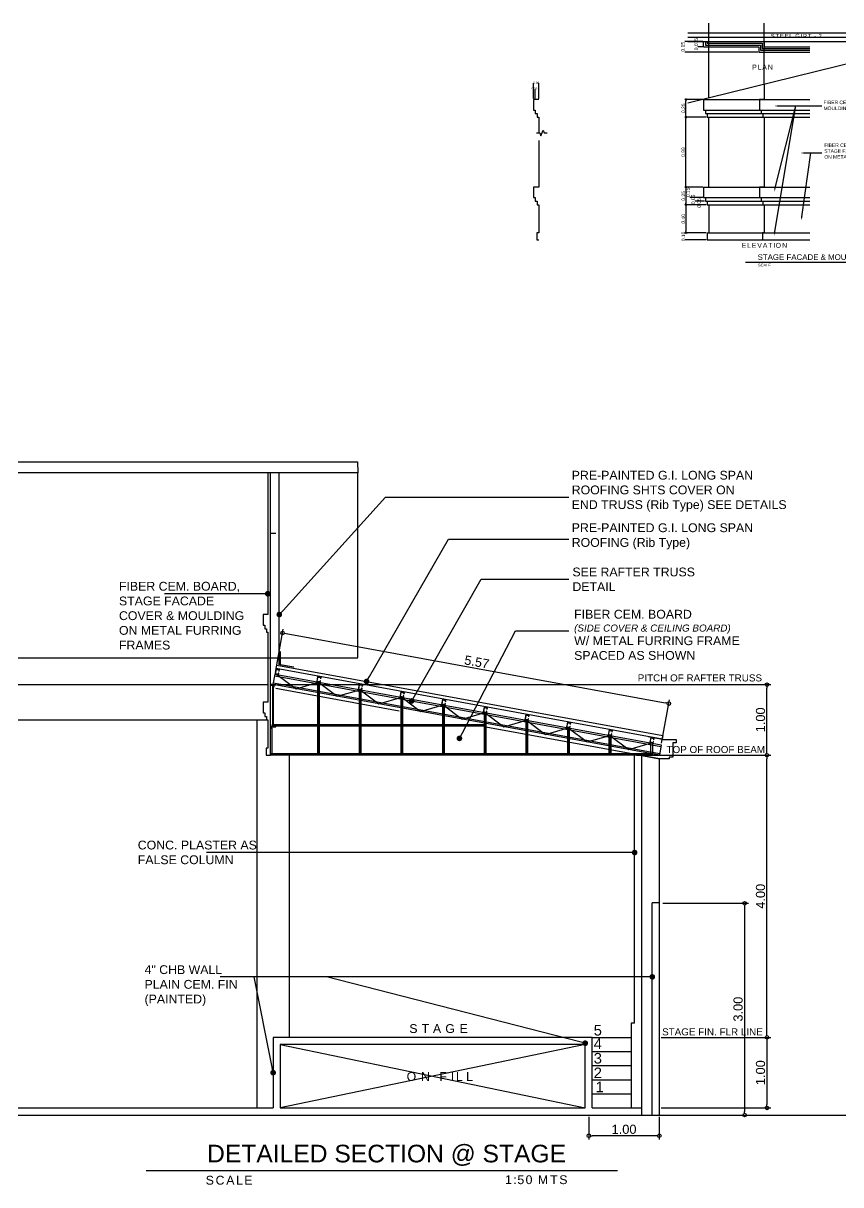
# Model space of a CAD drawing. Header units: inches. Extents: x -1369 to 1198, y -366 to 1398.
# Drawn here: x -4.17 to 7.42, y 53.69 to 70.15 of the extents above; entities that cross this region are included whole.
import ezdxf
from ezdxf import colors
from ezdxf.entities.mleader import LeaderData, LeaderLine
from ezdxf.math import Vec2, Vec3

# ---------------------------------------------------------------- set-up
doc = ezdxf.new("R2010")
doc.units = ezdxf.units.IN
doc.header["$MEASUREMENT"] = 0
doc.linetypes.add('CENTER', pattern=[2, 1.25, -0.25, 0.25, -0.25])
doc.linetypes.add('HIDDEN', pattern=[0.375, 0.25, -0.125])
doc.layers.add('dim', color=8, linetype='Continuous')
doc.styles.get("Standard").update_dxf_attribs({"font": 'arial.ttf'})
doc.dimstyles.new('10', dxfattribs={"dimtxt": 0.03, "dimasz": 0.015, "dimexe": 0.0155, "dimexo": 0.0125, "dimgap": 0.00625, "dimtad": 1, "dimzin": 0, "dimdsep": 46, "dimtxsty": 'Standard', "dimblk": 'DOTBLANK', "dimcen": 0.09, "dimclrd": 256, "dimclre": 256, "dimadec": 0, "dimazin": 0, "dimtfac": 1, "dimtix": 1, "dimtofl": 0, "dimtmove": 0, "dimatfit": 3, "dimfxl": 1, "dimtolj": 1, "dimtzin": 0, "dimlwd": -1, "dimlwe": -1, "dimarcsym": 0})
doc.dimstyles.new('20', dxfattribs={"dimtxt": 0.05, "dimasz": 0.02, "dimexe": 0.013, "dimexo": 0.0125, "dimgap": 0.0125, "dimtad": 1, "dimzin": 0, "dimdsep": 46, "dimtxsty": 'Standard', "dimblk": 'DOTBLANK', "dimcen": 0.09, "dimclrd": 256, "dimclre": 256, "dimadec": 0, "dimazin": 0, "dimtfac": 1, "dimtix": 1, "dimtofl": 0, "dimtmove": 0, "dimatfit": 3, "dimfxl": 1, "dimtolj": 1, "dimtzin": 0, "dimlwd": -1, "dimlwe": -1, "dimarcsym": 0})
doc.dimstyles.new('50', dxfattribs={"dimtxt": 0.13, "dimasz": 0.05, "dimexe": 0.055, "dimexo": 0.025, "dimgap": 0.025, "dimtad": 1, "dimzin": 0, "dimdsep": 46, "dimtxsty": 'Standard', "dimblk": 'DOTBLANK', "dimcen": 0.09, "dimclrd": 256, "dimclre": 256, "dimadec": 0, "dimazin": 0, "dimtfac": 1, "dimtix": 1, "dimtofl": 0, "dimtmove": 0, "dimatfit": 3, "dimfxl": 1, "dimtolj": 1, "dimtzin": 0, "dimarcsym": 0})

# ---------------------------------------------------------------- blocks, each defined once
blk = doc.blocks.new('_DotBlank')
at = {"color": 0, "linetype": 'ByBlock', "lineweight": -2}
blk.add_line((-0.5, 0), (-1, 0), dxfattribs=at)
blk.add_circle((0, 0), 0.5, dxfattribs=at)
blk = doc.blocks.new('*D250')
at = {"layer": 'Defpoints', "color": 0, "transparency": 16777216}
for p in [(-0.59, 60.782), (6.373, 60.782), (4.497, 59.782)]:
    blk.add_point(p, dxfattribs=at)
at = {"layer": 'dim', "lineweight": -2, "transparency": 16777216}
for p, q in [((-0.565, 60.782), (6.428, 60.782)), ((6.373, 59.832), (6.373, 60.732)), ((4.522, 59.782), (6.428, 59.782))]:
    blk.add_line(p, q, dxfattribs=at)
at = {"layer": 'dim', "lineweight": -2, "transparency": 16777216, "xscale": 0.05, "yscale": 0.05, "zscale": 0.05}
for p, rotation in [((6.373, 60.782), 90), ((6.373, 59.782), 270)]:
    blk.add_blockref('_DotBlank', p, dxfattribs=dict(at, rotation=rotation))
at = {"layer": 'dim', "color": 0, "transparency": 16777216, "insert": (6.282, 60.282), "char_height": 0.13, "attachment_point": 5, "rotation": 90}
blk.add_mtext('\\A1;1.00', dxfattribs=at)
blk = doc.blocks.new('*D251')
at = {"layer": 'Defpoints', "color": 0, "transparency": 16777216}
for p in [(4.847, 59.782), (6.373, 59.782), (4.847, 55.782)]:
    blk.add_point(p, dxfattribs=at)
at = {"layer": 'dim', "lineweight": -2, "transparency": 16777216}
for p, q in [((4.872, 59.782), (6.428, 59.782)), ((6.373, 55.832), (6.373, 59.732)), ((4.872, 55.782), (6.428, 55.782))]:
    blk.add_line(p, q, dxfattribs=at)
at = {"layer": 'dim', "lineweight": -2, "transparency": 16777216, "xscale": 0.05, "yscale": 0.05, "zscale": 0.05}
for p, rotation in [((6.373, 59.782), 90), ((6.373, 55.782), 270)]:
    blk.add_blockref('_DotBlank', p, dxfattribs=dict(at, rotation=rotation))
at = {"layer": 'dim', "color": 0, "transparency": 16777216, "insert": (6.282, 57.782), "char_height": 0.13, "attachment_point": 5, "rotation": 90}
blk.add_mtext('\\A1;4.00', dxfattribs=at)
blk = doc.blocks.new('_Dot')
at = {"color": 0, "linetype": 'ByBlock', "lineweight": -2}
blk.add_line((-0.5, 0), (-1, 0), dxfattribs=at)
at = {"color": 0, "linetype": 'ByBlock', "const_width": 0.5}
blk.add_lwpolyline([(-0.25, 0, 1), (0.25, 0, 1)], format="xyb", close=True, dxfattribs=at)
blk = doc.blocks.new('*D252')
at = {"layer": 'Defpoints', "color": 0, "transparency": 16777216}
for p in [(4.847, 55.782), (4.847, 54.782), (6.373, 54.782)]:
    blk.add_point(p, dxfattribs=at)
at = {"layer": 'dim', "lineweight": -2, "transparency": 16777216}
for p, q in [((4.872, 55.782), (6.428, 55.782)), ((6.373, 55.732), (6.373, 54.832)), ((4.872, 54.782), (6.428, 54.782))]:
    blk.add_line(p, q, dxfattribs=at)
at = {"layer": 'dim', "lineweight": -2, "transparency": 16777216, "xscale": 0.05, "yscale": 0.05, "zscale": 0.05}
for p, rotation in [((6.373, 55.782), 90), ((6.373, 54.782), 270)]:
    blk.add_blockref('_DotBlank', p, dxfattribs=dict(at, rotation=rotation))
at = {"layer": 'dim', "color": 0, "transparency": 16777216, "insert": (6.282, 55.282), "char_height": 0.13, "attachment_point": 5, "rotation": 90}
blk.add_mtext('\\A1;1.00', dxfattribs=at)
blk = doc.blocks.new('GS')
at = {"color": 1}
blk.add_line((0.039, 0), (0.039, -0.01), dxfattribs=at)
for points in [[(-0.002, 0), (-0.039, 0), (-0.039, -0.009), (-0.011, -0.009), (-0.011, -0.037), (-0.002, -0.037), (-0.002, 0)], [(0.002, 0), (0.039, 0), (0.039, -0.009), (0.011, -0.009), (0.011, -0.037), (0.002, -0.037), (0.002, 0)], [(-0.002, -0.6), (-0.039, -0.6), (-0.039, -0.591), (-0.011, -0.591), (-0.011, -0.563), (-0.002, -0.563), (-0.002, -0.6)], [(0.002, -0.6), (0.039, -0.6), (0.039, -0.591), (0.011, -0.591), (0.011, -0.563), (0.002, -0.563), (0.002, -0.6)]]:
    blk.add_lwpolyline(points, dxfattribs=at)
at = {"color": 3}
blk.add_lwpolyline([(0.002, 0), (0.002, -0.6), (-0.002, -0.6), (-0.002, 0), (0.002, 0)], dxfattribs=at)
blk = doc.blocks.new('*D255')
at = {"layer": 'Defpoints', "color": 0, "transparency": 16777216}
for p in [(-0.59, 60.782), (6.373, 60.782), (4.497, 59.782)]:
    blk.add_point(p, dxfattribs=at)
at = {"layer": 'dim', "lineweight": -2, "transparency": 16777216}
for p, q in [((-0.565, 60.782), (6.428, 60.782)), ((6.373, 59.832), (6.373, 60.732)), ((4.522, 59.782), (6.428, 59.782))]:
    blk.add_line(p, q, dxfattribs=at)
at = {"layer": 'dim', "lineweight": -2, "transparency": 16777216, "xscale": 0.05, "yscale": 0.05, "zscale": 0.05}
for p, rotation in [((6.373, 60.782), 90), ((6.373, 59.782), 270)]:
    blk.add_blockref('_DotBlank', p, dxfattribs=dict(at, rotation=rotation))
at = {"layer": 'dim', "color": 0, "transparency": 16777216, "insert": (6.282, 60.282), "char_height": 0.13, "attachment_point": 5, "rotation": 90}
blk.add_mtext('\\A1;1.00', dxfattribs=at)
blk = doc.blocks.new('*D262')
at = {"layer": 'Defpoints', "color": 0, "transparency": 16777216}
for p in [(4.872, 57.682), (4.872, 54.682), (6.056, 54.682)]:
    blk.add_point(p, dxfattribs=at)
at = {"layer": 'dim', "lineweight": -2, "transparency": 16777216}
for p, q in [((4.897, 57.682), (6.111, 57.682)), ((6.056, 57.632), (6.056, 54.732)), ((4.897, 54.682), (6.111, 54.682))]:
    blk.add_line(p, q, dxfattribs=at)
at = {"layer": 'dim', "lineweight": -2, "transparency": 16777216, "xscale": 0.05, "yscale": 0.05, "zscale": 0.05}
for p, rotation in [((6.056, 57.682), 90), ((6.056, 54.682), 270)]:
    blk.add_blockref('_DotBlank', p, dxfattribs=dict(at, rotation=rotation))
at = {"layer": 'dim', "color": 0, "transparency": 16777216, "insert": (5.964, 56.182), "char_height": 0.13, "attachment_point": 5, "rotation": 90}
blk.add_mtext('\\A1;3.00', dxfattribs=at)
blk = doc.blocks.new('*D264')
at = {"layer": 'Defpoints', "color": 0, "transparency": 16777216}
for p in [(5.525, 67.183), (5.225, 67.083), (5.525, 67.083)]:
    blk.add_point(p, dxfattribs=at)
at = {"layer": 'dim', "transparency": 16777216}
for p, q in [((5.513, 67.183), (5.212, 67.183)), ((5.513, 67.083), (5.212, 67.083))]:
    blk.add_line(p, q, dxfattribs=at)
at = {"layer": 'dim', "color": 0, "transparency": 16777216, "insert": (5.187, 67.133), "char_height": 0.05, "attachment_point": 5, "rotation": 90}
blk.add_mtext('\\A1;0.10', dxfattribs=at)
blk = doc.blocks.new('*D265')
at = {"layer": 'Defpoints', "color": 0, "transparency": 16777216}
for p in [(5.475, 67.833), (5.225, 67.583), (5.525, 67.583)]:
    blk.add_point(p, dxfattribs=at)
at = {"layer": 'dim', "transparency": 16777216}
for p, q in [((5.463, 67.833), (5.212, 67.833)), ((5.225, 67.813), (5.225, 67.603)), ((5.513, 67.583), (5.212, 67.583))]:
    blk.add_line(p, q, dxfattribs=at)
at = {"layer": 'dim', "transparency": 16777216, "xscale": 0.02, "yscale": 0.02, "zscale": 0.02}
for p, rotation in [((5.225, 67.833), 90), ((5.225, 67.583), 270)]:
    blk.add_blockref('_DotBlank', p, dxfattribs=dict(at, rotation=rotation))
at = {"layer": 'dim', "color": 0, "transparency": 16777216, "insert": (5.187, 67.708), "char_height": 0.05, "attachment_point": 5, "rotation": 90}
blk.add_mtext('\\A1;0.25', dxfattribs=at)
blk = doc.blocks.new('*D266')
at = {"layer": 'Defpoints', "color": 0, "transparency": 16777216}
for p in [(5.525, 67.583), (5.225, 67.183), (5.525, 67.183)]:
    blk.add_point(p, dxfattribs=at)
at = {"layer": 'dim', "transparency": 16777216}
for p, q in [((5.513, 67.583), (5.212, 67.583)), ((5.225, 67.563), (5.225, 67.203)), ((5.513, 67.183), (5.212, 67.183))]:
    blk.add_line(p, q, dxfattribs=at)
at = {"layer": 'dim', "transparency": 16777216, "xscale": 0.02, "yscale": 0.02, "zscale": 0.02}
for p, rotation in [((5.225, 67.583), 90), ((5.225, 67.183), 270)]:
    blk.add_blockref('_DotBlank', p, dxfattribs=dict(at, rotation=rotation))
at = {"layer": 'dim', "color": 0, "transparency": 16777216, "insert": (5.187, 67.383), "char_height": 0.05, "attachment_point": 5, "rotation": 90}
blk.add_mtext('\\A1;0.40', dxfattribs=at)
blk = doc.blocks.new('*D267')
at = {"layer": 'Defpoints', "color": 0, "transparency": 16777216}
for p in [(5.225, 68.825), (5.525, 68.825), (5.475, 67.833)]:
    blk.add_point(p, dxfattribs=at)
at = {"layer": 'dim', "transparency": 16777216}
for p, q in [((5.513, 68.825), (5.212, 68.825)), ((5.225, 67.853), (5.225, 68.805)), ((5.463, 67.833), (5.212, 67.833))]:
    blk.add_line(p, q, dxfattribs=at)
at = {"layer": 'dim', "transparency": 16777216, "xscale": 0.02, "yscale": 0.02, "zscale": 0.02}
for p, rotation in [((5.225, 68.825), 90), ((5.225, 67.833), 270)]:
    blk.add_blockref('_DotBlank', p, dxfattribs=dict(at, rotation=rotation))
at = {"layer": 'dim', "color": 0, "transparency": 16777216, "insert": (5.187, 68.329), "char_height": 0.05, "attachment_point": 5, "rotation": 90}
blk.add_mtext('\\A1;0.99', dxfattribs=at)
blk = doc.blocks.new('*D268')
at = {"layer": 'Defpoints', "color": 0, "transparency": 16777216}
for p in [(5.225, 69.075), (5.475, 69.075), (5.513, 68.825)]:
    blk.add_point(p, dxfattribs=at)
at = {"layer": 'dim', "transparency": 16777216}
for p, q in [((5.463, 69.075), (5.212, 69.075)), ((5.225, 68.845), (5.225, 69.055)), ((5.5, 68.825), (5.212, 68.825))]:
    blk.add_line(p, q, dxfattribs=at)
at = {"layer": 'dim', "transparency": 16777216, "xscale": 0.02, "yscale": 0.02, "zscale": 0.02}
for p, rotation in [((5.225, 69.075), 90), ((5.225, 68.825), 270)]:
    blk.add_blockref('_DotBlank', p, dxfattribs=dict(at, rotation=rotation))
at = {"layer": 'dim', "color": 0, "transparency": 16777216, "insert": (5.187, 68.95), "char_height": 0.05, "attachment_point": 5, "rotation": 90}
blk.add_mtext('\\A1;0.25', dxfattribs=at)
blk = doc.blocks.new('*D269')
at = {"layer": 'Defpoints', "color": 0, "transparency": 16777216}
for p in [(5.475, 67.833), (5.293, 67.683), (5.475, 67.683)]:
    blk.add_point(p, dxfattribs=at)
at = {"layer": 'dim', "transparency": 16777216}
for p, q in [((5.463, 67.833), (5.28, 67.833)), ((5.463, 67.683), (5.28, 67.683))]:
    blk.add_line(p, q, dxfattribs=at)
at = {"layer": 'dim', "color": 0, "transparency": 16777216, "insert": (5.255, 67.758), "char_height": 0.05, "attachment_point": 5, "rotation": 90}
blk.add_mtext('\\A1;0.15', dxfattribs=at)
blk = doc.blocks.new('*D270')
at = {"layer": 'Defpoints', "color": 0, "transparency": 16777216}
for p in [(5.475, 67.683), (5.366, 67.633), (5.5, 67.633)]:
    blk.add_point(p, dxfattribs=at)
at = {"layer": 'dim', "transparency": 16777216}
for p, q in [((5.463, 67.683), (5.353, 67.683)), ((5.488, 67.633), (5.353, 67.633))]:
    blk.add_line(p, q, dxfattribs=at)
at = {"layer": 'dim', "color": 0, "transparency": 16777216, "insert": (5.328, 67.658), "char_height": 0.05, "attachment_point": 5, "rotation": 90}
blk.add_mtext('\\A1;0.05', dxfattribs=at)
blk = doc.blocks.new('*D271')
at = {"layer": 'Defpoints', "color": 0, "transparency": 16777216}
for p in [(5.449, 67.583), (5.5, 67.633), (5.5, 67.583)]:
    blk.add_point(p, dxfattribs=at)
at = {"layer": 'dim', "transparency": 16777216}
for p, q in [((5.488, 67.633), (5.436, 67.633)), ((5.488, 67.583), (5.436, 67.583))]:
    blk.add_line(p, q, dxfattribs=at)
at = {"layer": 'dim', "color": 0, "transparency": 16777216, "insert": (5.411, 67.608), "char_height": 0.05, "attachment_point": 5, "rotation": 90}
blk.add_mtext('\\A1;0.05', dxfattribs=at)
blk = doc.blocks.new('*D272')
at = {"layer": 'Defpoints', "color": 0, "transparency": 16777216}
for p in [(3.139, 69.289), (3.064, 69.075), (3.139, 69.075)]:
    blk.add_point(p, dxfattribs=at)
at = {"layer": 'dim', "transparency": 16777216}
for p, q in [((3.064, 69.088), (3.064, 69.304)), ((3.139, 69.088), (3.139, 69.304))]:
    blk.add_line(p, q, dxfattribs=at)
at = {"layer": 'dim', "color": 0, "transparency": 16777216, "insert": (3.102, 69.31), "char_height": 0.03, "attachment_point": 5}
blk.add_mtext('\\A1;0.08', dxfattribs=at)
blk = doc.blocks.new('*D273')
at = {"layer": 'Defpoints', "color": 0, "transparency": 16777216}
for p in [(3.089, 69.21), (3.064, 69.075), (3.089, 69.075)]:
    blk.add_point(p, dxfattribs=at)
at = {"layer": 'dim', "transparency": 16777216}
for p, q in [((3.064, 69.088), (3.064, 69.225)), ((3.089, 69.088), (3.089, 69.225))]:
    blk.add_line(p, q, dxfattribs=at)
at = {"layer": 'dim', "color": 0, "transparency": 16777216, "insert": (3.077, 69.231), "char_height": 0.03, "attachment_point": 5}
blk.add_mtext('\\A1;0.03', dxfattribs=at)
blk = doc.blocks.new('*D406')
at = {"layer": 'Defpoints', "color": 0, "transparency": 16777216}
for p in [(3.847, 54.682), (4.847, 54.682), (3.847, 54.388)]:
    blk.add_point(p, dxfattribs=at)
at = {"layer": 'dim', "lineweight": -2, "transparency": 16777216}
for p, q in [((3.847, 54.657), (3.847, 54.333)), ((4.847, 54.657), (4.847, 54.333)), ((4.797, 54.388), (3.897, 54.388))]:
    blk.add_line(p, q, dxfattribs=at)
at = {"layer": 'dim', "lineweight": -2, "transparency": 16777216, "xscale": 0.05, "yscale": 0.05, "zscale": 0.05, "rotation": 180}
blk.add_blockref('_DotBlank', (3.847, 54.388), dxfattribs=at)
at = {"layer": 'dim', "lineweight": -2, "transparency": 16777216, "xscale": 0.05, "yscale": 0.05, "zscale": 0.05}
blk.add_blockref('_DotBlank', (4.847, 54.388), dxfattribs=at)
at = {"layer": 'dim', "color": 0, "transparency": 16777216, "insert": (4.347, 54.479), "char_height": 0.13, "attachment_point": 5}
blk.add_mtext('\\A1;1.00', dxfattribs=at)
blk = doc.blocks.new('*D422')
at = {"layer": 'Defpoints', "color": 0, "transparency": 16777216}
for p in [(5.475, 69.896), (5.22, 69.746), (6.256, 69.746)]:
    blk.add_point(p, dxfattribs=at)
at = {"layer": 'dim', "transparency": 16777216}
for p, q in [((5.463, 69.896), (5.207, 69.896)), ((6.244, 69.746), (5.207, 69.746))]:
    blk.add_line(p, q, dxfattribs=at)
at = {"layer": 'dim', "color": 0, "transparency": 16777216, "insert": (5.182, 69.821), "char_height": 0.05, "attachment_point": 5, "rotation": 90}
blk.add_mtext('\\A1;0.15', dxfattribs=at)
blk = doc.blocks.new('*D423')
at = {"layer": 'Defpoints', "color": 0, "transparency": 16777216}
for p in [(5.407, 69.821), (5.475, 69.896), (5.475, 69.821)]:
    blk.add_point(p, dxfattribs=at)
at = {"layer": 'dim', "transparency": 16777216}
for p, q in [((5.463, 69.896), (5.394, 69.896)), ((5.463, 69.821), (5.394, 69.821))]:
    blk.add_line(p, q, dxfattribs=at)
at = {"layer": 'dim', "color": 0, "transparency": 16777216, "insert": (5.369, 69.859), "char_height": 0.05, "attachment_point": 5, "rotation": 90}
blk.add_mtext('\\A1;0.075', dxfattribs=at)
blk = doc.blocks.new('*D566')
at = {"layer": 'Defpoints', "color": 0, "transparency": 16777216}
for p in [(-0.601, 60.929), (4.981, 60.513), (4.874, 59.929)]:
    blk.add_point(p, dxfattribs=at)
at = {"layer": 'dim', "lineweight": -2, "transparency": 16777216}
for p, q in [((-0.596, 60.954), (-0.484, 61.567)), ((-0.445, 61.504), (4.932, 60.522)), ((4.879, 59.954), (4.991, 60.567))]:
    blk.add_line(p, q, dxfattribs=at)
at = {"layer": 'dim', "lineweight": -2, "transparency": 16777216, "xscale": 0.05, "yscale": 0.05, "zscale": 0.05}
for p, rotation in [((-0.494, 61.513), 169.6491763435561), ((4.981, 60.513), 349.6491763435561)]:
    blk.add_blockref('_DotBlank', p, dxfattribs=dict(at, rotation=rotation))
at = {"layer": 'dim', "color": 0, "transparency": 16777216, "insert": (2.26, 61.102), "char_height": 0.13, "attachment_point": 5, "rotation": 349.6492}
blk.add_mtext('\\A1;5.57', dxfattribs=at)

msp = doc.modelspace()

# ---------------------------------------------------------------- linework, layer by layer
at = {"color": 1}
for p, q in [((5.5254, 67.633), (5.5254, 67.583)), ((6.0699, 66.7709), (8.494, 66.7709)), ((-31.8275, 61.1635), (0.5724, 61.1635)), ((4.4974, 55.9818), (4.4974, 59.7818))]:
    msp.add_line(p, q, dxfattribs=at)
at = {"color": 8}
for p, q in [((-0.5901, 62.9229), (-0.6651, 62.9229)), ((-30.665, 60.7818), (-0.7037, 60.7818)), ((-30.59, 60.2818), (-0.7193, 60.2818))]:
    msp.add_line(p, q, dxfattribs=at)
for p, q in [((4.5974, 54.6818), (4.5974, 59.776)), ((4.8474, 54.6818), (4.8474, 59.7303)), ((4.7474, 54.6818), (4.7474, 57.6884)), ((3.8974, 54.7818), (3.8974, 55.7818)), ((-43.9035, 54.6818), (8.5593, 54.6818))]:
    msp.add_line(p, q)
at = {"color": 7}
for p, q in [((-5.4525, 54.7818), (-0.6276, 54.7818)), ((3.8974, 54.7818), (4.5974, 54.7818))]:
    msp.add_line(p, q, dxfattribs=at)
at = {"color": 3, "linetype": 'CENTER', "ltscale": 2}
for points in [[(5.5504, 69.0946), (5.5504, 70.1548)], [(6.3313, 69.287), (6.3313, 70.1548)]]:
    msp.add_lwpolyline(points, dxfattribs=at)
at = {"color": 1}
for points in [[(5.2491, 70.0211), (8.5739, 70.0211)], [(5.2491, 69.9586), (8.598, 69.9586)], [(8.5739, 69.8395), (5.2491, 69.0203)], [(6.3313, 69.287), (6.3313, 69.0751), (6.2658, 69.0751), (6.2658, 68.9251), (6.2908, 68.9251), (6.2908, 68.8751), (6.3158, 68.8751), (6.3158, 68.8251), (6.3313, 68.8251), (6.3313, 67.833), (6.2658, 67.833), (6.2658, 67.683), (6.2908, 67.683), (6.2908, 67.633), (6.3158, 67.633), (6.3158, 67.583), (6.3313, 67.583), (6.3313, 67.183), (6.3105, 67.183), (6.3105, 67.083), (6.3397, 67.083)], [(5.4754, 69.0751), (6.9793, 69.0751)], [(5.4754, 69.0751), (5.4754, 68.9251), (5.5004, 68.9251), (5.5004, 68.8751), (5.5254, 68.8751)], [(5.5004, 68.9251), (6.9793, 68.9251)], [(5.5254, 68.8751), (6.9793, 68.8751)], [(5.5254, 68.8751), (5.5254, 68.8251)], [(5.5254, 68.8251), (6.9793, 68.8251)], [(5.5504, 67.833), (5.5504, 68.8195)], [(5.4754, 67.833), (6.9793, 67.833)], [(5.4754, 67.833), (5.4754, 67.683), (5.5004, 67.683), (5.5004, 67.633), (5.5254, 67.633)], [(5.5004, 67.683), (6.9793, 67.683)], [(5.5254, 67.633), (6.9793, 67.633)], [(5.5254, 67.583), (6.9793, 67.583)], [(5.5504, 67.583), (5.5504, 67.183)], [(5.5254, 67.183), (6.9793, 67.183)], [(5.5254, 67.183), (5.5254, 67.083)], [(5.5254, 67.083), (6.9793, 67.083)], [(5.5254, 67.083), (5.5254, 67.083)], [(-0.5901, 61.1635), (0.5724, 61.1635), (0.5724, 63.7818)], [(-0.6231, 60.8064), (4.8519, 59.8064)], [(-0.6052, 60.9048), (4.8699, 59.9048)], [(0.0017, 60.8193), (0.0017, 59.8068)], [(0.0267, 60.8148), (0.0267, 59.8068)], [(0.5919, 60.7122), (0.5919, 59.8068)], [(0.6169, 60.7076), (0.6169, 59.8068)], [(1.1821, 60.6044), (1.1821, 59.8068)], [(1.2071, 60.5998), (1.2071, 59.8068)], [(1.7724, 60.4966), (1.7724, 59.8068)], [(1.7974, 60.492), (1.7974, 59.8068)], [(2.3626, 60.3888), (2.3626, 59.8068)], [(2.3876, 60.3842), (2.3876, 59.8068)], [(2.9528, 60.281), (2.9528, 59.8068)], [(2.9778, 60.2764), (2.9778, 59.8068)], [(-0.6662, 59.8068), (-0.6662, 60.1818)], [(-0.66, 60.1568), (-0.66, 60.1755), (-0.6412, 60.1755), (-0.6412, 60.1818), (-0.6662, 60.1818), (-0.6662, 60.1568), (-0.66, 60.1568)], [(-0.6412, 59.7818), (-0.6412, 60.1818)], [(-0.6168, 60.216), (2.3876, 60.216), (2.3876, 60.191), (-0.2026, 60.191), (-0.2026, 60.191), (-0.6168, 60.191), (-0.6168, 60.216)], [(3.5431, 60.1732), (3.5431, 59.8068)], [(3.5681, 60.1686), (3.5681, 59.8068)], [(4.1333, 60.0653), (4.1333, 59.8068)], [(4.1583, 60.0608), (4.1583, 59.8068)], [(4.7236, 59.9575), (4.7236, 59.8068)], [(4.7486, 59.953), (4.7486, 59.8068)], [(-0.66, 59.8068), (-0.66, 59.788), (-0.6412, 59.788), (-0.6412, 59.7818), (-0.6662, 59.7818), (-0.6662, 59.8068), (-0.66, 59.8068)], [(-0.66, 59.8068), (4.7486, 59.8068), (4.7486, 59.788), (-0.2026, 59.788), (-0.2026, 59.788), (-0.66, 59.788), (-0.66, 59.8068)], [(4.4974, 55.9818), (4.4474, 55.9818), (4.4474, 54.7818)], [(3.8974, 55.7818), (4.4474, 55.7818)], [(3.8974, 55.5818), (4.4474, 55.5818)], [(3.8974, 55.3818), (4.4474, 55.3818)], [(3.8974, 55.1818), (4.4474, 55.1818)], [(3.8974, 54.9818), (4.4474, 54.9818)], [(-2.4261, 53.8961), (4.2529, 53.8961)]]:
    msp.add_lwpolyline(points, dxfattribs=at)
for points in [[(5.2491, 69.8961), (6.3313, 69.8961), (6.3313, 69.8211), (6.9793, 69.8211)], [(5.2491, 69.8961), (8.5739, 69.8961)], [(5.4754, 69.8211), (5.4754, 69.8961)], [(5.4754, 69.8211), (6.2563, 69.8211), (6.2563, 69.7461), (6.9793, 69.7461)], [(3.139, 69.0751), (3.064, 69.0751), (3.064, 68.9251), (3.089, 68.9251), (3.089, 68.8751), (3.114, 68.8751), (3.114, 68.8251), (3.139, 68.8251), (3.139, 68.5993)], [(3.139, 68.4948), (3.139, 67.833), (3.064, 67.833), (3.064, 67.683), (3.089, 67.683), (3.089, 67.633), (3.114, 67.633), (3.114, 67.583), (3.139, 67.583), (3.139, 67.183), (3.1088, 67.183), (3.1088, 67.083), (3.139, 67.083)], [(-31.8275, 63.9373), (0.5702, 63.9373), (0.5724, 63.7818), (-31.8275, 63.7818), (-31.8275, 63.9373)], [(-0.6662, 59.7818), (-0.6662, 63.7818), (-0.7037, 63.7818), (-0.7037, 61.7738), (-0.7693, 61.7738), (-0.7693, 61.6238), (-0.7443, 61.6238), (-0.7443, 61.5738), (-0.7193, 61.5738), (-0.7193, 61.5238), (-0.7037, 61.5238), (-0.7037, 60.5318), (-0.7693, 60.5318), (-0.7693, 60.3818), (-0.7443, 60.3818), (-0.7443, 60.3318), (-0.7193, 60.3318), (-0.7193, 60.2818), (-0.7037, 60.2818), (-0.7037, 59.8818), (-0.7245, 59.8818), (-0.7245, 59.7818), (-0.6662, 59.7818)], [(-0.5401, 61.0642), (-0.5401, 61.0642), (-0.5401, 63.7818)], [(4.8474, 59.7818), (-0.6276, 60.7818), (-0.6007, 60.9294), (4.8744, 59.9294), (4.8474, 59.7818)], [(-0.5761, 60.9249), (-0.3029, 60.7225), (0.0142, 60.8171), (0.2823, 60.6156), (0.6044, 60.7093), (0.8726, 60.5078), (1.1946, 60.6014), (1.4628, 60.4), (1.7849, 60.4936), (2.053, 60.2922), (2.3751, 60.3858), (2.6433, 60.1844), (2.9653, 60.278), (3.2335, 60.0766), (3.5556, 60.1702), (3.8237, 59.9688), (4.1458, 60.0624), (4.414, 59.861), (4.7361, 59.9546)], [(4.4971, 59.7944), (4.8474, 59.7303)], [(4.8474, 57.6884), (4.7474, 57.6884)], [(3.8974, 55.7818), (-0.6276, 55.7818), (-0.6276, 54.7818)], [(-0.5276, 54.7818), (3.797, 54.7818), (3.797, 55.6818), (-0.5276, 55.6818), (-0.5276, 54.7818)]]:
    msp.add_lwpolyline(points)
at = {"color": 8, "linetype": 'HIDDEN', "ltscale": 6}
for points in [[(5.5004, 69.8961), (5.5004, 69.8461), (6.2813, 69.8461), (6.2813, 69.7711), (6.9793, 69.7711)], [(5.5254, 69.8961), (5.5254, 69.8711), (6.3063, 69.8711), (6.3063, 69.7961), (6.9793, 69.7961)]]:
    msp.add_lwpolyline(points, dxfattribs=at)
at = {"color": 1, "linetype": 'Continuous'}
msp.add_lwpolyline([(3.1083, 68.5993), (3.1535, 68.5993), (3.1685, 68.558), (3.1985, 68.6405), (3.2135, 68.5993), (3.2568, 68.5993)], dxfattribs=at)
at = {"color": 4}
for points in [[(-0.534, 61.2505), (-0.5277, 61.2505), (-0.5277, 61.0683), (-0.3356, 61.0332), (-0.3367, 61.0271), (-0.534, 61.0631), (-0.534, 61.2505)], [(4.889, 60.0093), (-0.5861, 61.0093), (-0.5771, 61.0585), (4.898, 60.0585), (4.889, 60.0093)], [(-0.5276, 55.6818), (3.797, 54.7818)], [(3.797, 55.6818), (-0.5276, 54.7818)]]:
    msp.add_lwpolyline(points, dxfattribs=at)
at = {"color": 3}
for points in [[(-0.5425, 60.9696), (-0.538, 60.9942), (-0.5872, 61.0031), (-0.6007, 60.9294), (-0.5515, 60.9204), (-0.547, 60.945), (-0.5531, 60.9461), (-0.5565, 60.9276), (-0.5934, 60.9344), (-0.5822, 60.9959), (-0.5453, 60.9891), (-0.5486, 60.9707)], [(0.0477, 60.8618), (0.0522, 60.8863), (0.003, 60.8953), (-0.0104, 60.8216), (0.0388, 60.8126), (0.0433, 60.8372), (0.0371, 60.8383), (0.0337, 60.8198), (-0.0032, 60.8266), (0.0081, 60.8881), (0.045, 60.8813), (0.0416, 60.8629)], [(0.0142, 60.8171), (0.0142, 59.8068)], [(0.638, 60.7539), (0.6425, 60.7785), (0.5933, 60.7875), (0.5798, 60.7137), (0.629, 60.7048), (0.6335, 60.7294), (0.6273, 60.7305), (0.624, 60.712), (0.5871, 60.7188), (0.5983, 60.7803), (0.6352, 60.7735), (0.6318, 60.7551)], [(0.6044, 60.7093), (0.6044, 59.8068)], [(1.2282, 60.6461), (1.2327, 60.6707), (1.1835, 60.6797), (1.17, 60.6059), (1.2192, 60.597), (1.2237, 60.6216), (1.2176, 60.6227), (1.2142, 60.6042), (1.1773, 60.611), (1.1885, 60.6724), (1.2254, 60.6657), (1.2221, 60.6473)], [(1.1946, 60.6014), (1.1946, 59.8068)], [(1.8185, 60.5383), (1.8229, 60.5629), (1.7738, 60.5719), (1.7603, 60.4981), (1.8095, 60.4892), (1.814, 60.5137), (1.8078, 60.5149), (1.8044, 60.4964), (1.7676, 60.5032), (1.7788, 60.5646), (1.8157, 60.5579), (1.8123, 60.5395)], [(1.7849, 60.4936), (1.7849, 59.8068)], [(2.4087, 60.4305), (2.4132, 60.4551), (2.364, 60.4641), (2.3505, 60.3903), (2.3997, 60.3813), (2.4042, 60.4059), (2.398, 60.4071), (2.3947, 60.3886), (2.3578, 60.3954), (2.369, 60.4568), (2.4059, 60.4501), (2.4025, 60.4317)], [(-0.8526, 54.7818), (-0.8526, 60.2818)], [(2.3751, 60.3858), (2.3751, 59.8068)], [(2.9989, 60.3227), (3.0034, 60.3473), (2.9542, 60.3563), (2.9408, 60.2825), (2.9899, 60.2735), (2.9944, 60.2981), (2.9883, 60.2993), (2.9849, 60.2808), (2.948, 60.2876), (2.9593, 60.349), (2.9961, 60.3423), (2.9928, 60.3239)], [(2.9653, 60.278), (2.9653, 59.8068)], [(3.5892, 60.2149), (3.5936, 60.2395), (3.5445, 60.2485), (3.531, 60.1747), (3.5802, 60.1657), (3.5847, 60.1903), (3.5785, 60.1915), (3.5751, 60.173), (3.5383, 60.1797), (3.5495, 60.2412), (3.5864, 60.2345), (3.583, 60.216)], [(3.5556, 60.1702), (3.5556, 59.8068)], [(4.1794, 60.1071), (4.1839, 60.1317), (4.1347, 60.1407), (4.1212, 60.0669), (4.1704, 60.0579), (4.1749, 60.0825), (4.1688, 60.0836), (4.1654, 60.0652), (4.1285, 60.0719), (4.1397, 60.1334), (4.1766, 60.1267), (4.1732, 60.1082)], [(4.1458, 60.0624), (4.1458, 59.8068)], [(4.7696, 59.9993), (4.7741, 60.0239), (4.7249, 60.0329), (4.7115, 59.9591), (4.7606, 59.9501), (4.7651, 59.9747), (4.759, 59.9758), (4.7556, 59.9574), (4.7187, 59.9641), (4.73, 60.0256), (4.7668, 60.0189), (4.7635, 60.0004)], [(-0.4026, 59.7818), (-0.4026, 55.7818)]]:
    msp.add_lwpolyline(points, dxfattribs=at)
at = {"color": 8, "linetype": 'HIDDEN', "ltscale": 10}
for points in [[(4.8881, 60.0055), (5.0881, 60.0055), (5.0881, 59.9555), (5.0381, 59.9555), (5.0381, 59.7555), (4.9881, 59.7555), (4.9881, 59.7305), (4.8474, 59.7303), (-0.5901, 60.7253)], [(4.8881, 60.0055), (4.6912, 60.0403)]]:
    msp.add_lwpolyline(points, dxfattribs=at)
at = {"color": 4, "lineweight": 13}
msp.add_lwpolyline([(-0.6412, 59.788), (4.7474, 59.788), (4.7474, 59.7818), (-0.6412, 59.7818)], close=True, dxfattribs=at)

# ---------------------------------------------------------------- block references
msp.add_blockref('GS', (-0.6276, 60.7818))

# ---------------------------------------------------------------- texts
at = {"attachment_point": 1}
for s, insert, char_height, width in [('\\pxql;{\\T1.2;\\C7;STEEL GIRT - 2}', (6.4276, 70.0041), 0.06, 1.564973), ('\\pxql;{\\T1.2;\\C7;PLAN}', (6.1634, 69.5672), 0.07, 1.564973), ('\\pxql;{\\C7;FIBER CEM. BOARD  \\PMOULDINGS (PAINTED)}', (7.1751, 69.058), 0.05, 1.564973), ('\\pxql;{\\C7;FIBER CEM. BOARD \\PSTAGE FACADE COVER (PAINTED)\\PON METAL FURRING FRAME}', (7.1861, 68.4519), 0.05, 1.564973), ('\\pxql;{\\T1.2;\\C7;ELEVATION}', (6.0141, 67.0418), 0.07, 1.564973), ('STAGE FACADE & MOULDING DETAILS', (6.24, 66.8805), 0.08, 2.224824), ('PRE-PAINTED G.I. LONG SPAN\\PROOFING SHTS COVER ON \\PEND TRUSS (Rib Type) SEE DETAILS', (3.6052, 63.8116), 0.125, 3.175713), ('PRE-PAINTED G.I. LONG SPAN\\PROOFING (Rib Type)', (3.6052, 63.0676), 0.125, 4.934024), ('SEE RAFTER TRUSS\\PDETAIL', (3.6153, 62.4406), 0.125, 4.934024), ('\\A1;FIBER CEM. BOARD, STAGE FACADE COVER & MOULDING ON METAL FURRING FRAMES ', (-2.8132, 62.238), 0.125, 1.846123), ('FIBER CEM. BOARD \\P{\\fArial|b0|i1|c0|p34;\\H0.8x;(SIDE COVER & CEILING BOARD)\\P}W/ METAL FURRING FRAME\\PSPACED AS SHOWN', (3.6394, 61.8415), 0.125, 4.934024), ('PITCH OF RAFTER TRUSS', (4.5416, 60.9266), 0.1, 5.901458), ('TOP OF ROOF BEAM', (4.9494, 59.9113), 0.1, 2.622131), ('\\A1;CONC. PLASTER AS FALSE COLUMN', (-2.5466, 58.5705), 0.125, 1.846123), ('4" CHB WALL \\PPLAIN CEM. FIN\\P(PAINTED)', (-2.4503, 56.8046), 0.125, 1.846123), ('STAGE FIN. FLR LINE', (4.8861, 55.9104), 0.1, 2.622131), ('{\\T1.2;1:50 MTS}', (2.6599, 53.8276), 0.125, 4.208436), ('{\\T1.2;SCALE}', (-1.5834, 53.8202), 0.125, 2.789052)]:
    msp.add_mtext(s, dxfattribs=dict(at, insert=insert, char_height=char_height, width=width))
at = {"color": 7, "insert": (6.2457, 66.7474), "char_height": 0.04, "width": 0.530119, "attachment_point": 1}
msp.add_mtext('SCALE', dxfattribs=at)
at = {"char_height": 0.125, "attachment_point": 1}
for s, insert in [('\\A1;{\\T1.5;STAGE}', (1.303, 55.9695)), ('\\A1;{\\T1.5;ON FILL}', (1.2647, 55.2901))]:
    msp.add_mtext(s, dxfattribs=dict(at, insert=insert))
at = {"attachment_point": 1}
for s, width, insert, char_height in [('5', 0.159217, (3.917, 55.958), 0.15), ('4', 0.159217, (3.917, 55.7664), 0.15), ('3', 0.159217, (3.917, 55.5616), 0.15), ('2', 0.159217, (3.917, 55.3543), 0.15), ('1', 0.159217, (3.9432, 55.1543), 0.15), ('DETAILED SECTION @ STAGE', 6.588142, (-1.5641, 54.2607), 0.25)]:
    msp.add_mtext_dynamic_manual_height_columns(s, width=width, gutter_width=1, heights=[0], dxfattribs=dict(at, insert=insert, char_height=char_height))

# ---------------------------------------------------------------- dimensions: what is measured, and where the dimension line sits
at = {"layer": 'dim', "color": 0}
for base, p1, p2, dimstyle, picture, middle in [((5.2197, 69.7461), (5.4754, 69.8961), (6.2563, 69.7461), '20', '*D422', (5.1817, 69.8211)), ((5.2251, 69.0751), (5.5129, 68.8251), (5.4754, 69.0751), '20', '*D268', (5.1871, 68.9501)), ((5.2251, 68.8251), (5.4754, 67.833), (5.5254, 68.8251), '20', '*D267', (5.1871, 68.329)), ((5.2251, 67.583), (5.4754, 67.833), (5.5254, 67.583), '20', '*D265', (5.1871, 67.708)), ((5.2929, 67.683), (5.4754, 67.833), (5.4754, 67.683), '20', '*D269', (5.2549, 67.758)), ((5.3661, 67.633), (5.4754, 67.683), (5.5004, 67.633), '20', '*D270', (5.328, 67.658)), ((5.4491, 67.583), (5.5004, 67.633), (5.5004, 67.583), '20', '*D271', (5.4111, 67.608)), ((5.2251, 67.183), (5.5254, 67.583), (5.5254, 67.183), '20', '*D266', (5.1871, 67.383)), ((5.2251, 67.083), (5.5254, 67.183), (5.5254, 67.083), '20', '*D264', (5.1871, 67.133)), ((6.3733, 60.7818), (4.4974, 59.7818), (-0.5901, 60.7818), '50', '*D250', (6.2819, 60.2818)), ((6.3733, 60.7818), (4.4974, 59.7818), (-0.5901, 60.7818), '50', '*D255', (6.2819, 60.2818)), ((6.3733, 59.7818), (4.8474, 55.7818), (4.8474, 59.7818), '50', '*D251', (6.2819, 57.7818)), ((6.0557, 54.6818), (4.8724, 57.6818), (4.8724, 54.6818), '50', '*D262', (5.9643, 56.1818)), ((6.3733, 54.7818), (4.8474, 55.7818), (4.8474, 54.7818), '50', '*D252', (6.2819, 55.2818))]:
    dim = msp.add_linear_dim(base=base, p1=p1, p2=p2, angle=90, dimstyle=dimstyle, dxfattribs=at)
    dim.commit()
    dim.dimension.update_dxf_attribs({"geometry": picture, "text_midpoint": middle})
dim = msp.add_linear_dim(base=(5.407, 69.8211), p1=(5.4754, 69.8961), p2=(5.4754, 69.8211), angle=90, text='0.075', dimstyle='20', dxfattribs=at)
dim.commit()
dim.dimension.update_dxf_attribs({"geometry": '*D423', "text_midpoint": (5.3689, 69.8586)})
for base, p1, p2, dimstyle, picture, middle in [((3.1390199234, 69.2885551373), (3.0640199234, 69.075050252), (3.1390199234, 69.075050252), '10', '*D272', (3.1015199234, 69.310122327)), ((3.0890199234, 69.2097144769), (3.0640199234, 69.075050252), (3.0890199234, 69.075050252), '10', '*D273', (3.0765199234, 69.2312918984)), ((3.8474, 54.3877), (4.8474, 54.6818), (3.8474, 54.6818), '50', '*D406', (4.3474, 54.479))]:
    dim = msp.add_linear_dim(base=base, p1=p1, p2=p2, dimstyle=dimstyle, dxfattribs=at)
    dim.commit()
    dim.dimension.update_dxf_attribs({"geometry": picture, "text_midpoint": middle})
dim = msp.add_aligned_dim(p1=(-0.6007, 60.9294), p2=(4.8744, 59.9294), distance=0.5931, dimstyle='50', dxfattribs=at)
dim.commit()
dim.dimension.update_dxf_attribs({"geometry": '*D566', "text_midpoint": (2.2598, 61.1025)})

# ---------------------------------------------------------------- leaders
at = {"color": 8}
ml = msp.add_multileader_mtext('Standard', dxfattribs=at)
ml.set_content('', color=8)
ml.set_leader_properties()
ml.build(insert=Vec2(0, 0))
ml.multileader.update_dxf_attribs({"dogleg_length": 0.36, "arrow_head_size": 0.06})
ctx = ml.context
ctx.base_point, ctx.char_height, ctx.arrow_head_size, ctx.landing_gap_size, ctx.plane_origin = Vec3(6.9358, 68.9823), 0.06, 0.06, 0.09, Vec3(6.4743, 68.9823)
notes = []
notes.append((ctx, [(0, (1, 1, 0), (6.7826, 68.9823), (1, 0), 0.1532, [(0, [(6.4743, 68.9823)], 0, [])])]))
ctx.mtext.insert, ctx.mtext.flow_direction = Vec3(7.0258, 69.0123), 5
ml = msp.add_multileader_mtext('Standard', dxfattribs=at)
ml.set_content('', color=8)
ml.set_leader_properties()
ml.build(insert=Vec2(0, 0))
ml.multileader.update_dxf_attribs({"dogleg_length": 0.36, "arrow_head_size": 0.06})
ctx = ml.context
ctx.base_point, ctx.char_height, ctx.arrow_head_size, ctx.landing_gap_size, ctx.plane_origin = Vec3(6.9358, 68.9823), 0.06, 0.06, 0.09, Vec3(6.4743, 68.9823)
notes.append((ctx, [(0, (1, 1, 0), (6.7826, 68.9823), (1, 0), 0.1532, [(0, [(6.4743, 67.1455)], 0, [])])]))
ctx.mtext.insert, ctx.mtext.flow_direction = Vec3(7.0258, 69.0123), 5
ml = msp.add_multileader_mtext('Standard', dxfattribs=at)
ml.set_content('', color=8)
ml.set_leader_properties()
ml.build(insert=Vec2(0, 0))
ml.multileader.update_dxf_attribs({"dogleg_length": 0.36, "arrow_head_size": 0.06})
ctx = ml.context
ctx.base_point, ctx.char_height, ctx.arrow_head_size, ctx.landing_gap_size, ctx.plane_origin = Vec3(7.1491, 68.9823), 0.06, 0.06, 0.09, Vec3(6.4743, 68.9823)
notes.append((ctx, [(0, (1, 1, 0), (6.7826, 68.9823), (1, 0), 0.3666, [(0, [(6.4743, 67.7634)], 0, [])])]))
ctx.mtext.insert, ctx.mtext.flow_direction = Vec3(7.2391, 69.0123), 5
ml = msp.add_multileader_mtext('Standard', dxfattribs=at)
ml.set_content('', color=8)
ml.set_leader_properties()
ml.build(insert=Vec2(0, 0))
ml.multileader.update_dxf_attribs({"dogleg_length": 0.36, "arrow_head_size": 0.06})
ctx = ml.context
ctx.base_point, ctx.char_height, ctx.arrow_head_size, ctx.landing_gap_size, ctx.plane_origin = Vec3(7.1492, 68.3158), 0.06, 0.06, 0.09, Vec3(6.6877, 68.3158)
notes.append((ctx, [(0, (1, 1, 0), (6.996, 68.3158), (1, 0), 0.1532, [(0, [(6.8469, 68.3158)], 0, [])])]))
ctx.mtext.insert, ctx.mtext.flow_direction = Vec3(7.2392, 68.3458), 5
ml = msp.add_multileader_mtext('Standard', dxfattribs=at)
ml.set_content('', color=8)
ml.set_leader_properties()
ml.build(insert=Vec2(0, 0))
ml.multileader.update_dxf_attribs({"dogleg_length": 0.36, "arrow_head_size": 0.06})
ctx = ml.context
ctx.base_point, ctx.char_height, ctx.arrow_head_size, ctx.landing_gap_size, ctx.plane_origin = Vec3(7.1492, 68.3158), 0.06, 0.06, 0.09, Vec3(6.6877, 68.3158)
notes.append((ctx, [(0, (1, 1, 0), (6.996, 68.3158), (1, 0), 0.1532, [(0, [(6.8588, 67.3533)], 0, [])])]))
ctx.mtext.insert, ctx.mtext.flow_direction = Vec3(7.2392, 68.3458), 5
at = {"color": 1}
ml = msp.add_multileader_mtext('Standard', dxfattribs=at)
ml.set_content('', color=7)
ml.set_leader_properties(color=8)
ml.set_arrow_properties(name='DOT')
ml.build(insert=Vec2(0, 0))
ml.multileader.update_dxf_attribs({"dogleg_length": 0.36, "arrow_head_size": 0.08})
ctx = ml.context
ctx.base_point, ctx.char_height, ctx.arrow_head_size, ctx.landing_gap_size, ctx.plane_origin = Vec3(3.5622, 63.437), 0.15, 0.08, 0.09, Vec3(1.0853, 65.1102)
notes.append((ctx, [(0, (1, 1, 0), (0.9659, 63.437), (1, 0), 2.5962, [(0, [(-0.5401, 61.7748)], 0, [])])]))
ctx.mtext.insert, ctx.mtext.flow_direction = Vec3(3.6522, 63.512), 5
ml = msp.add_multileader_mtext('Standard', dxfattribs=at)
ml.set_content('', color=7)
ml.set_leader_properties(color=8)
ml.set_arrow_properties(name='DOT')
ml.build(insert=Vec2(0, 0))
ml.multileader.update_dxf_attribs({"dogleg_length": 0.36, "arrow_head_size": 0.08})
ctx = ml.context
ctx.base_point, ctx.char_height, ctx.arrow_head_size, ctx.landing_gap_size, ctx.plane_origin = Vec3(3.5622, 62.8409), 0.15, 0.08, 0.09, Vec3(1.0853, 64.5141)
notes.append((ctx, [(0, (1, 1, 0), (1.8594, 62.8409), (1, 0), 1.7027, [(0, [(0.6964, 60.8259)], 0, [])])]))
ctx.mtext.insert, ctx.mtext.flow_direction = Vec3(3.6522, 62.9159), 5
ml = msp.add_multileader_mtext('Standard', dxfattribs=at)
ml.set_content('', color=7)
ml.set_leader_properties(color=8)
ml.set_arrow_properties(name='DOT')
ml.build(insert=Vec2(0, 0))
ml.multileader.update_dxf_attribs({"dogleg_length": 0.36, "arrow_head_size": 0.08})
ctx = ml.context
ctx.base_point, ctx.char_height, ctx.arrow_head_size, ctx.landing_gap_size, ctx.plane_origin = Vec3(3.5622, 62.2768), 0.15, 0.08, 0.09, Vec3(1.1598, 63.1592)
notes.append((ctx, [(0, (1, 1, 0), (2.3224, 62.2768), (1, 0), 1.2398, [(0, [(1.3371, 60.55)], 0, [])])]))
ctx.mtext.insert, ctx.mtext.flow_direction = Vec3(3.6522, 62.3518), 5
ml = msp.add_multileader_mtext('Standard', dxfattribs=at)
ml.set_content('', color=7)
ml.set_leader_properties(color=8)
ml.set_arrow_properties(name='DOT')
ml.build(insert=Vec2(0, 0))
ml.multileader.update_dxf_attribs({"dogleg_length": 0.36, "arrow_head_size": 0.08})
ctx = ml.context
ctx.base_point, ctx.char_height, ctx.arrow_head_size, ctx.landing_gap_size, ctx.plane_origin = Vec3(-2.3457, 62.069), 0.15, 0.08, 0.09, Vec3(0.3833, 60.3649)
ctx.text_align_type = 2
notes.append((ctx, [(0, (1, 1, 0), (-1.3623, 62.069), (-1, 0), 0.8034, [(0, [(-0.7037, 62.069)], 0, [])])]))
ctx.mtext.insert, ctx.mtext.alignment, ctx.mtext.flow_direction = Vec3(-2.2557, 62.144), 3, 5
ml = msp.add_multileader_mtext('Standard', dxfattribs=at)
ml.set_content('', color=7)
ml.set_leader_properties(color=8)
ml.set_arrow_properties(name='DOT')
ml.build(insert=Vec2(0, 0))
ml.multileader.update_dxf_attribs({"dogleg_length": 0.36, "arrow_head_size": 0.08})
ctx = ml.context
ctx.base_point, ctx.char_height, ctx.arrow_head_size, ctx.landing_gap_size, ctx.plane_origin = Vec3(3.5622, 61.5441), 0.15, 0.08, 0.09, Vec3(1.4633, 62.0364)
notes.append((ctx, [(0, (1, 1, 0), (2.8098, 61.5441), (1, 0), 0.7523, [(0, [(2.013, 60.0198)], 0, [])])]))
ctx.mtext.insert, ctx.mtext.flow_direction = Vec3(3.6522, 61.6191), 5
ml = msp.add_multileader_mtext('Standard', dxfattribs=at)
ml.set_content('', color=7)
ml.set_leader_properties(color=8)
ml.set_arrow_properties(name='DOT')
ml.build(insert=Vec2(0, 0))
ml.multileader.update_dxf_attribs({"dogleg_length": 0.36, "arrow_head_size": 0.08})
ctx = ml.context
ctx.base_point, ctx.char_height, ctx.arrow_head_size, ctx.landing_gap_size, ctx.plane_origin = Vec3(-1.7543, 58.4016), 0.15, 0.08, 0.09, Vec3(0.7574, 56.6975)
ctx.text_align_type = 2
notes.append((ctx, [(0, (1, 1, 0), (1.2018, 58.4016), (-1, 0), 2.7761, [(0, [(4.4974, 58.4016)], 0, [])])]))
ctx.mtext.insert, ctx.mtext.alignment, ctx.mtext.flow_direction = Vec3(-1.6643, 58.4766), 3, 5
ml = msp.add_multileader_mtext('Standard', dxfattribs=at)
ml.set_content('', color=7)
ml.set_leader_properties(color=8)
ml.set_arrow_properties(name='DOT')
ml.build(insert=Vec2(0, 0))
ml.multileader.update_dxf_attribs({"dogleg_length": 0.36, "arrow_head_size": 0.08})
ctx = ml.context
ctx.base_point, ctx.char_height, ctx.arrow_head_size, ctx.landing_gap_size, ctx.plane_origin = Vec3(-1.5598, 56.6399), 0.15, 0.08, 0.09, Vec3(-2.1422, 54.1948)
ctx.text_align_type = 2
notes.append((ctx, [(0, (1, 1, 0), (-0.8968, 56.6399), (-1, 0), 0.483, [(0, [(-0.6276, 55.2818)], 0, [])])]))
ctx.mtext.insert, ctx.mtext.alignment, ctx.mtext.flow_direction = Vec3(-1.4698, 56.7149), 3, 5
ml = msp.add_multileader_mtext('Standard', dxfattribs=at)
ml.set_content('', color=7)
ml.set_leader_properties(color=8)
ml.set_arrow_properties(name='DOT')
ml.build(insert=Vec2(0, 0))
ml.multileader.update_dxf_attribs({"dogleg_length": 0.36, "arrow_head_size": 0.08})
ctx = ml.context
ctx.base_point, ctx.char_height, ctx.arrow_head_size, ctx.landing_gap_size, ctx.plane_origin = Vec3(-1.546, 56.6399), 0.15, 0.08, 0.09, Vec3(0.7712, 54.9358)
ctx.text_align_type = 2
notes.append((ctx, [(0, (1, 1, 0), (0.1291, 56.6399), (-1, 0), 1.495, [(0, [(3.797, 55.6999)], 0, [])])]))
ctx.mtext.insert, ctx.mtext.alignment, ctx.mtext.flow_direction = Vec3(-1.456, 56.7149), 3, 5
ml = msp.add_multileader_mtext('Standard', dxfattribs=at)
ml.set_content('', color=7)
ml.set_leader_properties(color=8)
ml.set_arrow_properties(name='DOT')
ml.build(insert=Vec2(0, 0))
ml.multileader.update_dxf_attribs({"dogleg_length": 0.36, "arrow_head_size": 0.08})
ctx = ml.context
ctx.base_point, ctx.char_height, ctx.arrow_head_size, ctx.landing_gap_size, ctx.plane_origin = Vec3(-1.546, 56.6399), 0.15, 0.08, 0.09, Vec3(0.7712, 54.9358)
ctx.text_align_type = 2
notes.append((ctx, [(0, (1, 1, 0), (0.1291, 56.6399), (-1, 0), 1.495, [(0, [(4.7474, 56.6399)], 0, [])])]))
ctx.mtext.insert, ctx.mtext.alignment, ctx.mtext.flow_direction = Vec3(-1.456, 56.7149), 3, 5
for ctx, leaders in notes:
    for number, flags, end, landing, length, lines in leaders:
        leader = LeaderData()
        leader.index, (leader.has_last_leader_line, leader.has_dogleg_vector, leader.attachment_direction) = number, flags
        leader.last_leader_point, leader.dogleg_vector, leader.dogleg_length = Vec3(end), Vec3(landing), length
        for number, points, colour, breaks in lines:
            line = LeaderLine()
            line.index, line.vertices, line.color, line.breaks = number, Vec3.list(points), colors.encode_raw_color(colour), breaks
            leader.lines.append(line)
        ctx.leaders.append(leader)

doc.saveas('drawing.dxf')
